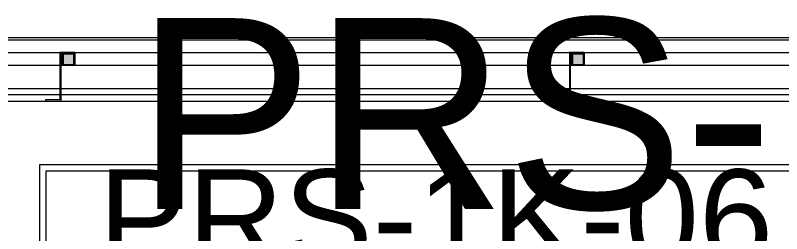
# Model space of a CAD drawing. Extents: x -9058 to 11890, y 0 to 4205.
# Drawn here: x 8837.5 to 9078.2, y 3744.2 to 3812.9 of the extents above; entities that cross this region are included whole.
import ezdxf
from ezdxf.enums import TextEntityAlignment as Align

# ---------------------------------------------------------------- set-up
doc = ezdxf.new("R2010")
doc.units = 0
doc.header["$MEASUREMENT"] = 0
doc.layers.get('0').update_dxf_attribs({"color": 9, "lineweight": 9})
for name, color, linetype, lineweight in [('10', 9, 'Continuous', 9), ('M-TEFRIS2-015', 129, 'Continuous', 9), ('M-TEFRIS2-015 @ 10 (1)', 129, 'Continuous', 9), ('M-TEFRIS2-015 @ 10 (2)', 129, 'Continuous', 9), ('M-TEFRIS2-015 @ 20', 129, 'Continuous', 9)]:
    doc.layers.add(name, color=color, linetype=linetype, lineweight=lineweight)
doc.styles.add('Arial', font='arial.ttf', dxfattribs={"height": 2.5})
doc.styles.add('MuuM_TEXT-STANDART', font='ARIALN.TTF')

# ---------------------------------------------------------------- blocks, each defined once
blk = doc.blocks.new('0a_roomno2')
at = {"style": 'Arial'}
blk.add_attdef('ODANO', (0, 1.505), '', height=3, dxfattribs=at)
blk.add_attdef('MEKANADI', text='', height=3, dxfattribs=at).set_placement((0.525, -4.75), align=Align.BOTTOM_LEFT)
at = {"style": 'MuuM_TEXT-STANDART', "width": 0.6}
for tag, p in [('YER01', (15, -7)), ('TAVAN01', (20.625, -7)), ('DUVAR01', (26.25, -7)), ('YER02', (15, -10.375)), ('TAVAN02', (20.625, -10.375)), ('DUVAR02', (26.25, -10.375)), ('YER03', (15, -13.75)), ('TAVAN03', (20.625, -13.75)), ('DUVAR03', (26.25, -13.75))]:
    blk.add_attdef(tag, text='', height=2.25, dxfattribs=at).set_placement(p, align=Align.MIDDLE_CENTER)
at = {"style": 'MuuM_TEXT-STANDART'}
blk.add_attdef('M2', text='', height=2.25, dxfattribs=at).set_placement((1.323, -7.805), align=Align.MIDDLE_LEFT)
at = {"style": 'MuuM_TEXT-STANDART', "width": 0.6}
blk.add_attdef('TEMIZTAVANYUKSEKLIGI', text='', height=2.25, dxfattribs=at).set_placement((2.7, -13.162), align=Align.MIDDLE_LEFT)
blk = doc.blocks.new('*U644')
at = {"layer": 'M-TEFRIS2-015 @ 10 (1)'}
ref = blk.add_blockref('0a_roomno2', (8851.93, 3716.9), dxfattribs=dict(at, xscale=10, yscale=10, zscale=10))
ref.add_attrib('ODANO', ' PRS-1K-06', (8851.93, 3734.45), dxfattribs={"layer": '0', "height": 30, "style": 'Arial'})
at = {"layer": 'M-TEFRIS2-015 @ 10 (2)'}
ref = blk.add_blockref('0a_roomno2', (8851.93, 3716.9), dxfattribs=dict(at, xscale=10, yscale=10, zscale=10))
ref.add_attrib('ODANO', ' PRS-1K-06', (8851.93, 3734.45), dxfattribs={"layer": '0', "height": 30, "style": 'Arial'})
at = {"layer": 'M-TEFRIS2-015 @ 20'}
ref = blk.add_blockref('0a_roomno2', (8851.93, 3716.9), dxfattribs=dict(at, xscale=20, yscale=20, zscale=20))
ref.add_attrib('ODANO', ' PRS-1K-06', (8851.93, 3752), dxfattribs={"layer": '0', "height": 60, "style": 'Arial'})
blk = doc.blocks.new('p-s-profil')
at = {"layer": '10'}
blk.add_lwpolyline([(9, 15.3), (4.6, 15.3), (4.6, 0.4), (0, 0.4), (0, 0), (5, 0), (5, 14.9), (9, 14.9), (9, 15.3)], dxfattribs=at)
blk.add_lwpolyline([(9, 15.3), (4.6, 15.3), (4.6, 0.4), (0, 0.4), (0, 0), (5, 0), (5, 14.9), (9, 14.9), (9, 15.3)], dxfattribs=at)
blk = doc.blocks.new('p-kutu_profil_40x40')
h = blk.add_hatch(color=256)
h.dxf.hatch_style = 1
h.paths.add_polyline_path([(0, 0), (4, 0), (4, 4), (0, 4)])
h = blk.add_hatch(color=255)
h.dxf.hatch_style = 1
h.paths.add_polyline_path([(0, 0), (4, 0), (4, 4), (0, 4)])
blk.add_lwpolyline([(0, 0), (4, 0), (4, 4), (0, 4)], close=True)
at = {"layer": '10'}
for points in [[(0, 4), (4, 4), (4, 0), (0, 0)], [(0, 4), (4, 4), (4, 0), (0, 0)], [(0, 0), (4, 0), (4, 4), (0, 4)], [(0.3, 3.7), (3.7, 3.7), (3.7, 0.3), (0.3, 0.3)], [(0.3, 3.7), (3.7, 3.7), (3.7, 0.3), (0.3, 0.3)]]:
    blk.add_lwpolyline(points, close=True, dxfattribs=at)

msp = doc.modelspace()

# ---------------------------------------------------------------- linework, layer by layer
at = {"layer": 'M-TEFRIS2-015'}
for points in [[(7684.25, 3805.87), (9150.06, 3805.87)], [(7684.25, 3805.17), (9150.06, 3805.17)], [(7695.21, 3801.17), (9155.06, 3801.17)], [(7695.21, 3797.17), (9155.06, 3797.17)], [(7699.61, 3789.87), (9155.06, 3789.87)], [(9155.06, 3787.87), (7693.06, 3787.87), (7693.06, 2309.53)], [(7755.06, 3785.87), (9155.46, 3785.87)], [(9157.06, 3763.87), (9157.06, 3723.87), (9093.06, 3723.87), (9093.06, 3763.87), (8847.06, 3763.87), (8847.06, 3507.87), (8992.06, 3507.87), (8992.06, 3488.87), (8847.06, 3488.87), (8847.06, 3488.87), (8847.06, 3488.87), (8847.06, 2957.87), (9113.06, 2957.87), (9113.06, 3488.87), (9098.06, 3488.87), (9098.06, 3507.87), (9113.06, 3507.87), (9113.06, 3617.87), (9130.06, 3617.87)]]:
    msp.add_lwpolyline(points, dxfattribs=at)
msp.add_lwpolyline([(8830.06, 3505.87), (8830.06, 3765.87), (8465.06, 3765.87), (8465.06, 3785.87), (9095.06, 3785.87), (9095.06, 3765.87), (9085.06, 3765.87), (9085.06, 3765.87), (9085.06, 3765.87), (9085.06, 3765.87), (8845.06, 3765.87), (8845.06, 3505.87)], close=True, dxfattribs=at)

# ---------------------------------------------------------------- block references
at = {"layer": 'M-TEFRIS2-015', "color": 6}
msp.add_blockref('*U644', (0, 0), dxfattribs=at)
at = {"layer": 'M-TEFRIS2-015'}
for p in [(8846.91, 3785.87), (9006.91, 3785.87)]:
    msp.add_blockref('p-s-profil', p, dxfattribs=at)
at = {"layer": 'M-TEFRIS2-015', "extrusion": (0, 0, -1), "zscale": -1}
for p in [(-8856.21, 3797.17), (-9016.21, 3797.17)]:
    msp.add_blockref('p-kutu_profil_40x40', p, dxfattribs=at)

doc.saveas('drawing.dxf')
